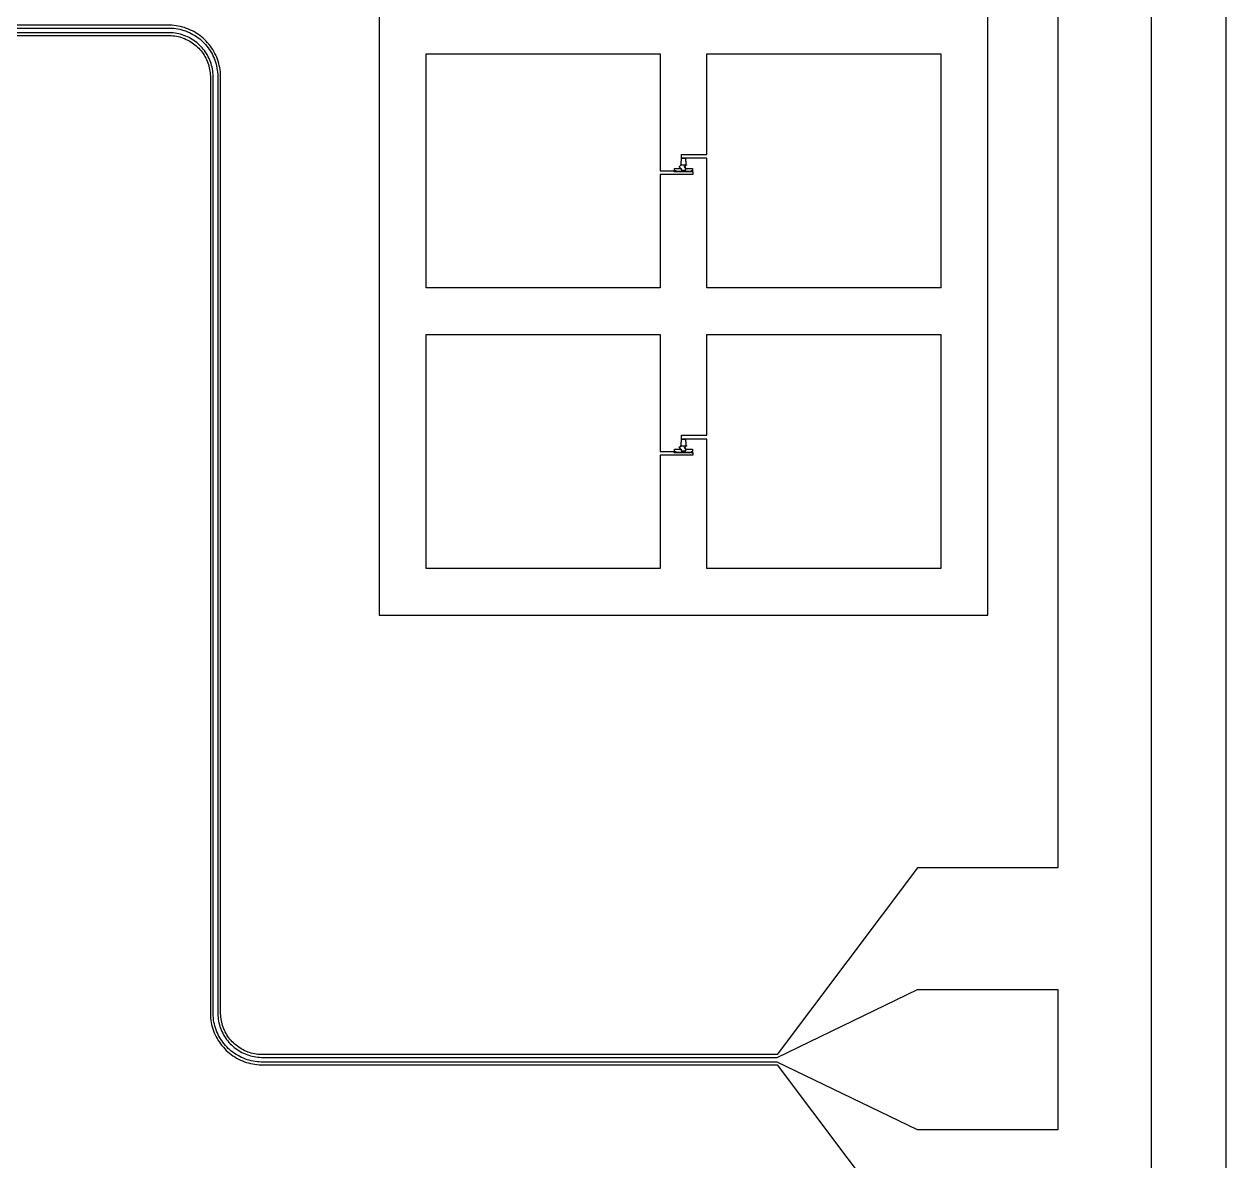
# Model space of a CAD drawing. Extents: x -3354 to 6958, y 9496 to 19808.
# Drawn here: x 4390 to 6958, y 12237 to 14667 of the extents above; entities that cross this region are included whole.
import ezdxf

# ---------------------------------------------------------------- set-up
doc = ezdxf.new("R2010")
doc.units = 0
doc.layers.add('L136D1_1t1_SIS_junction', color=2, linetype='CONTINUOUS')
doc.layers.add('L1D0', color=3, linetype='CONTINUOUS')

msp = doc.modelspace()

# ---------------------------------------------------------------- linework, layer by layer
at = {"layer": 'L136D1_1t1_SIS_junction'}
for points in [[(5782.83, 14351.013), (5782.83, 14352.513), (5780.305, 14352.513), (5780.257, 14352.518), (5780.208, 14352.527), (5780.161, 14352.542), (5780.116, 14352.56), (5780.073, 14352.584), (5780.032, 14352.611), (5779.994, 14352.642), (5779.959, 14352.677), (5779.928, 14352.715), (5779.901, 14352.756), (5779.877, 14352.799), (5779.859, 14352.844), (5779.844, 14352.891), (5779.835, 14352.94), (5779.83, 14352.988), (5779.83, 14357.538), (5779.835, 14357.586), (5779.844, 14357.635), (5779.859, 14357.682), (5779.877, 14357.727), (5779.901, 14357.77), (5779.928, 14357.811), (5779.959, 14357.849), (5779.994, 14357.884), (5780.032, 14357.915), (5780.073, 14357.942), (5780.116, 14357.966), (5780.161, 14357.984), (5780.208, 14357.999), (5780.257, 14358.008), (5780.305, 14358.013), (5792.815, 14358.013), (5789.58, 14361.249), (5788.873, 14360.542), (5788.859, 14360.556), (5789.566, 14361.263), (5788.859, 14361.97), (5788.873, 14361.984), (5789.58, 14361.277), (5792.815, 14364.513), (5792.845, 14364.513), (5789.594, 14361.263), (5792.845, 14358.013), (5793.355, 14358.013), (5793.403, 14358.008), (5793.452, 14357.999), (5793.499, 14357.984), (5793.544, 14357.966), (5793.587, 14357.942), (5793.628, 14357.915), (5793.666, 14357.884), (5793.701, 14357.849), (5793.732, 14357.811), (5793.759, 14357.77), (5793.783, 14357.727), (5793.801, 14357.682), (5793.816, 14357.635), (5793.825, 14357.586), (5793.83, 14357.538), (5793.83, 14354.988), (5793.835, 14354.94), (5793.844, 14354.891), (5793.859, 14354.844), (5793.877, 14354.799), (5793.901, 14354.756), (5793.928, 14354.715), (5793.959, 14354.677), (5793.994, 14354.642), (5794.032, 14354.611), (5794.073, 14354.584), (5794.116, 14354.56), (5794.161, 14354.542), (5794.208, 14354.527), (5794.257, 14354.518), (5794.305, 14354.513), (5803.355, 14354.513), (5803.403, 14354.518), (5803.452, 14354.527), (5803.499, 14354.542), (5803.544, 14354.56), (5803.587, 14354.584), (5803.628, 14354.611), (5803.666, 14354.642), (5803.701, 14354.677), (5803.732, 14354.715), (5803.759, 14354.756), (5803.783, 14354.799), (5803.801, 14354.844), (5803.816, 14354.891), (5803.825, 14354.94), (5803.83, 14354.988), (5803.83, 14357.538), (5803.835, 14357.586), (5803.844, 14357.635), (5803.859, 14357.682), (5803.877, 14357.727), (5803.901, 14357.77), (5803.928, 14357.811), (5803.959, 14357.849), (5803.969, 14357.859), (5800.58, 14361.249), (5799.873, 14360.542), (5799.859, 14360.556), (5800.566, 14361.263), (5799.859, 14361.97), (5799.873, 14361.984), (5800.58, 14361.277), (5803.815, 14364.513), (5792.815, 14364.513), (5792.83, 14364.528), (5792.83, 14365.513), (5793.83, 14365.513), (5793.83, 14372.738), (5793.835, 14372.786), (5793.844, 14372.835), (5793.859, 14372.882), (5793.877, 14372.927), (5793.901, 14372.97), (5793.928, 14373.011), (5793.959, 14373.049), (5793.994, 14373.084), (5794.032, 14373.115), (5794.073, 14373.142), (5794.116, 14373.166), (5794.161, 14373.184), (5794.208, 14373.199), (5794.257, 14373.208), (5794.305, 14373.213), (5794.83, 14373.213), (5794.83, 14379.513), (5802.83, 14379.513), (5802.83, 14373.213), (5803.355, 14373.213), (5803.403, 14373.208), (5803.452, 14373.199), (5803.499, 14373.184), (5803.544, 14373.166), (5803.587, 14373.142), (5803.628, 14373.115), (5803.666, 14373.084), (5803.701, 14373.049), (5803.732, 14373.011), (5803.759, 14372.97), (5803.783, 14372.927), (5803.801, 14372.882), (5803.816, 14372.835), (5803.825, 14372.786), (5803.83, 14372.738), (5803.83, 14365.513), (5804.83, 14365.513), (5804.83, 14364.513), (5803.845, 14364.513), (5800.594, 14361.263), (5803.984, 14357.874), (5803.994, 14357.884), (5804.032, 14357.915), (5804.073, 14357.942), (5804.116, 14357.966), (5804.161, 14357.984), (5804.208, 14357.999), (5804.257, 14358.008), (5804.305, 14358.013), (5817.355, 14358.013), (5817.403, 14358.008), (5817.452, 14357.999), (5817.499, 14357.984), (5817.544, 14357.966), (5817.587, 14357.942), (5817.628, 14357.915), (5817.666, 14357.884), (5817.701, 14357.849), (5817.732, 14357.811), (5817.759, 14357.77), (5817.783, 14357.727), (5817.801, 14357.682), (5817.816, 14357.635), (5817.825, 14357.586), (5817.83, 14357.538), (5817.83, 14352.988), (5817.825, 14352.94), (5817.816, 14352.891), (5817.801, 14352.844), (5817.783, 14352.799), (5817.759, 14352.756), (5817.732, 14352.715), (5817.701, 14352.677), (5817.666, 14352.642), (5817.628, 14352.611), (5817.587, 14352.584), (5817.544, 14352.56), (5817.499, 14352.542), (5817.452, 14352.527), (5817.403, 14352.518), (5817.355, 14352.513), (5814.83, 14352.513), (5814.83, 14351.013)], [(5782.83, 13751.013), (5782.83, 13752.513), (5780.305, 13752.513), (5780.257, 13752.518), (5780.208, 13752.527), (5780.161, 13752.542), (5780.116, 13752.56), (5780.073, 13752.584), (5780.032, 13752.611), (5779.994, 13752.642), (5779.959, 13752.677), (5779.928, 13752.715), (5779.901, 13752.756), (5779.877, 13752.799), (5779.859, 13752.844), (5779.844, 13752.891), (5779.835, 13752.94), (5779.83, 13752.988), (5779.83, 13757.538), (5779.835, 13757.586), (5779.844, 13757.635), (5779.859, 13757.682), (5779.877, 13757.727), (5779.901, 13757.77), (5779.928, 13757.811), (5779.959, 13757.849), (5779.994, 13757.884), (5780.032, 13757.915), (5780.073, 13757.942), (5780.116, 13757.966), (5780.161, 13757.984), (5780.208, 13757.999), (5780.257, 13758.008), (5780.305, 13758.013), (5792.815, 13758.013), (5789.58, 13761.249), (5788.873, 13760.542), (5788.859, 13760.556), (5789.566, 13761.263), (5788.859, 13761.97), (5788.873, 13761.984), (5789.58, 13761.277), (5792.815, 13764.513), (5792.845, 13764.513), (5789.594, 13761.263), (5792.845, 13758.013), (5793.355, 13758.013), (5793.403, 13758.008), (5793.452, 13757.999), (5793.499, 13757.984), (5793.544, 13757.966), (5793.587, 13757.942), (5793.628, 13757.915), (5793.666, 13757.884), (5793.701, 13757.849), (5793.732, 13757.811), (5793.759, 13757.77), (5793.783, 13757.727), (5793.801, 13757.682), (5793.816, 13757.635), (5793.825, 13757.586), (5793.83, 13757.538), (5793.83, 13754.988), (5793.835, 13754.94), (5793.844, 13754.891), (5793.859, 13754.844), (5793.877, 13754.799), (5793.901, 13754.756), (5793.928, 13754.715), (5793.959, 13754.677), (5793.994, 13754.642), (5794.032, 13754.611), (5794.073, 13754.584), (5794.116, 13754.56), (5794.161, 13754.542), (5794.208, 13754.527), (5794.257, 13754.518), (5794.305, 13754.513), (5803.355, 13754.513), (5803.403, 13754.518), (5803.452, 13754.527), (5803.499, 13754.542), (5803.544, 13754.56), (5803.587, 13754.584), (5803.628, 13754.611), (5803.666, 13754.642), (5803.701, 13754.677), (5803.732, 13754.715), (5803.759, 13754.756), (5803.783, 13754.799), (5803.801, 13754.844), (5803.816, 13754.891), (5803.825, 13754.94), (5803.83, 13754.988), (5803.83, 13757.538), (5803.835, 13757.586), (5803.844, 13757.635), (5803.859, 13757.682), (5803.877, 13757.727), (5803.901, 13757.77), (5803.928, 13757.811), (5803.959, 13757.849), (5803.969, 13757.859), (5800.58, 13761.249), (5799.873, 13760.542), (5799.859, 13760.556), (5800.566, 13761.263), (5799.859, 13761.97), (5799.873, 13761.984), (5800.58, 13761.277), (5803.815, 13764.513), (5792.815, 13764.513), (5792.83, 13764.528), (5792.83, 13765.513), (5793.83, 13765.513), (5793.83, 13772.738), (5793.835, 13772.786), (5793.844, 13772.835), (5793.859, 13772.882), (5793.877, 13772.927), (5793.901, 13772.97), (5793.928, 13773.011), (5793.959, 13773.049), (5793.994, 13773.084), (5794.032, 13773.115), (5794.073, 13773.142), (5794.116, 13773.166), (5794.161, 13773.184), (5794.208, 13773.199), (5794.257, 13773.208), (5794.305, 13773.213), (5794.83, 13773.213), (5794.83, 13779.513), (5802.83, 13779.513), (5802.83, 13773.213), (5803.355, 13773.213), (5803.403, 13773.208), (5803.452, 13773.199), (5803.499, 13773.184), (5803.544, 13773.166), (5803.587, 13773.142), (5803.628, 13773.115), (5803.666, 13773.084), (5803.701, 13773.049), (5803.732, 13773.011), (5803.759, 13772.97), (5803.783, 13772.927), (5803.801, 13772.882), (5803.816, 13772.835), (5803.825, 13772.786), (5803.83, 13772.738), (5803.83, 13765.513), (5804.83, 13765.513), (5804.83, 13764.513), (5803.845, 13764.513), (5800.594, 13761.263), (5803.984, 13757.874), (5803.994, 13757.884), (5804.032, 13757.915), (5804.073, 13757.942), (5804.116, 13757.966), (5804.161, 13757.984), (5804.208, 13757.999), (5804.257, 13758.008), (5804.305, 13758.013), (5817.355, 13758.013), (5817.403, 13758.008), (5817.452, 13757.999), (5817.499, 13757.984), (5817.544, 13757.966), (5817.587, 13757.942), (5817.628, 13757.915), (5817.666, 13757.884), (5817.701, 13757.849), (5817.732, 13757.811), (5817.759, 13757.77), (5817.783, 13757.727), (5817.801, 13757.682), (5817.816, 13757.635), (5817.825, 13757.586), (5817.83, 13757.538), (5817.83, 13752.988), (5817.825, 13752.94), (5817.816, 13752.891), (5817.801, 13752.844), (5817.783, 13752.799), (5817.759, 13752.756), (5817.732, 13752.715), (5817.701, 13752.677), (5817.666, 13752.642), (5817.628, 13752.611), (5817.587, 13752.584), (5817.544, 13752.56), (5817.499, 13752.542), (5817.452, 13752.527), (5817.403, 13752.518), (5817.355, 13752.513), (5814.83, 13752.513), (5814.83, 13751.013)]]:
    msp.add_lwpolyline(points, close=True, dxfattribs=at)
at = {"layer": 'L1D0'}
for points in [[(-3354.228, 9496.092), (-3354.228, 19653.013), (-3201.17, 19653.013), (-3201.17, 9653.013), (6798.83, 9653.013), (6798.83, 19653.013), (-3354.228, 19653.013), (-3354.228, 19808.077), (6957.757, 19808.077), (6957.757, 9496.092)], [(5248.83, 14103.013), (5248.83, 14603.013), (5748.83, 14603.013), (5748.83, 14353.013), (5778.33, 14353.013), (5778.33, 14351.013), (5818.83, 14351.013), (5818.83, 14345.013), (5748.83, 14345.013), (5748.83, 14103.013)], [(5848.83, 14103.013), (5848.83, 14379.513), (5794.83, 14379.513), (5794.83, 14387.513), (5848.83, 14387.513), (5848.83, 14603.013), (6348.83, 14603.013), (6348.83, 14103.013)], [(5248.83, 13503.013), (5248.83, 14003.013), (5748.83, 14003.013), (5748.83, 13753.013), (5778.33, 13753.013), (5778.33, 13751.013), (5818.83, 13751.013), (5818.83, 13745.013), (5748.83, 13745.013), (5748.83, 13503.013)], [(5848.83, 13503.013), (5848.83, 13779.513), (5794.83, 13779.513), (5794.83, 13787.513), (5848.83, 13787.513), (5848.83, 14003.013), (6348.83, 14003.013), (6348.83, 13503.013)]]:
    msp.add_lwpolyline(points, close=True, dxfattribs=at)
for points in [[(6598.83, 16443.013), (6598.83, 12863.013), (6298.83, 12863.013), (5998.83, 12464.013), (4896.99, 12464.013), (4893.314, 12464.165), (4889.647, 12464.469), (4885.996, 12464.924), (4882.366, 12465.53), (4878.765, 12466.285), (4875.198, 12467.188), (4871.672, 12468.238), (4868.192, 12469.433), (4864.764, 12470.77), (4861.394, 12472.248), (4858.089, 12473.864), (4854.853, 12475.615), (4851.692, 12477.499), (4848.611, 12479.511), (4845.617, 12481.649), (4842.713, 12483.909), (4839.905, 12486.288), (4837.198, 12488.78), (4834.597, 12491.381), (4832.105, 12494.088), (4829.726, 12496.896), (4827.466, 12499.8), (4825.328, 12502.794), (4823.316, 12505.875), (4821.432, 12509.036), (4819.681, 12512.272), (4818.065, 12515.577), (4816.587, 12518.947), (4815.25, 12522.375), (4814.055, 12525.855), (4813.005, 12529.381), (4812.102, 12532.948), (4811.347, 12536.549), (4810.741, 12540.179), (4810.286, 12543.83), (4809.982, 12547.497), (4809.83, 12551.173), (4809.83, 14555.308), (4809.64, 14559.893), (4809.261, 14564.466), (4808.694, 14569.02), (4807.938, 14573.546), (4806.997, 14578.038), (4805.87, 14582.486), (4804.561, 14586.884), (4803.071, 14591.225), (4801.403, 14595.5), (4799.559, 14599.702), (4797.544, 14603.825), (4795.36, 14607.861), (4793.01, 14611.803), (4790.5, 14615.645), (4787.834, 14619.38), (4785.015, 14623.001), (4782.049, 14626.503), (4778.941, 14629.879), (4775.696, 14633.124), (4772.32, 14636.232), (4768.818, 14639.198), (4765.197, 14642.017), (4761.462, 14644.683), (4757.62, 14647.193), (4753.678, 14649.543), (4749.642, 14651.727), (4745.519, 14653.742), (4741.317, 14655.586), (4737.042, 14657.254), (4732.701, 14658.744), (4728.303, 14660.053), (4723.855, 14661.18), (4719.363, 14662.121), (4714.837, 14662.877), (4710.283, 14663.444), (4705.71, 14663.823), (4701.125, 14664.013), (-1103.01, 14664.013)], [(5148.83, 15903.013), (5148.83, 13403.013), (6448.83, 13403.013), (6448.83, 15903.013)], [(-1103.465, 14642.013), (4700.67, 14642.013), (4704.346, 14641.861), (4708.013, 14641.557), (4711.664, 14641.102), (4715.294, 14640.496), (4718.895, 14639.741), (4722.462, 14638.838), (4725.988, 14637.788), (4729.468, 14636.593), (4732.896, 14635.256), (4736.266, 14633.778), (4739.571, 14632.162), (4742.807, 14630.411), (4745.968, 14628.527), (4749.049, 14626.515), (4752.043, 14624.377), (4754.947, 14622.117), (4757.755, 14619.738), (4760.462, 14617.246), (4763.063, 14614.645), (4765.555, 14611.938), (4767.934, 14609.13), (4770.194, 14606.226), (4772.332, 14603.232), (4774.344, 14600.151), (4776.228, 14596.99), (4777.979, 14593.754), (4779.595, 14590.449), (4781.073, 14587.079), (4782.41, 14583.651), (4783.605, 14580.171), (4784.655, 14576.645), (4785.558, 14573.078), (4786.313, 14569.477), (4786.919, 14565.847), (4787.374, 14562.196), (4787.678, 14558.529), (4787.83, 14554.853), (4787.83, 12550.718), (4788.02, 12546.133), (4788.399, 12541.56), (4788.966, 12537.006), (4789.722, 12532.48), (4790.663, 12527.988), (4791.79, 12523.54), (4793.099, 12519.142), (4794.589, 12514.801), (4796.257, 12510.526), (4798.101, 12506.324), (4800.116, 12502.201), (4802.3, 12498.165), (4804.65, 12494.223), (4807.16, 12490.381), (4809.826, 12486.646), (4812.645, 12483.025), (4815.611, 12479.523), (4818.719, 12476.147), (4821.964, 12472.902), (4825.34, 12469.794), (4828.842, 12466.828), (4832.463, 12464.009), (4836.198, 12461.343), (4840.04, 12458.833), (4843.982, 12456.483), (4848.018, 12454.299), (4852.141, 12452.284), (4856.343, 12450.44), (4860.618, 12448.772), (4864.959, 12447.282), (4869.357, 12445.973), (4873.805, 12444.846), (4878.297, 12443.905), (4882.823, 12443.149), (4887.377, 12442.582), (4891.95, 12442.203), (4896.535, 12442.013), (5998.83, 12442.013), (6298.83, 12043.013)], [(-1103.134, 14658.013), (4701, 14658.013), (4705.338, 14657.834), (4709.664, 14657.475), (4713.972, 14656.938), (4718.253, 14656.224), (4722.502, 14655.333), (4726.71, 14654.267), (4730.871, 14653.029), (4734.976, 14651.619), (4739.02, 14650.041), (4742.996, 14648.297), (4746.896, 14646.391), (4750.713, 14644.325), (4754.442, 14642.103), (4758.077, 14639.728), (4761.61, 14637.206), (4765.035, 14634.54), (4768.348, 14631.734), (4771.541, 14628.794), (4774.611, 14625.724), (4777.551, 14622.531), (4780.357, 14619.218), (4783.023, 14615.793), (4785.545, 14612.26), (4787.92, 14608.625), (4790.142, 14604.896), (4792.208, 14601.079), (4794.114, 14597.179), (4795.858, 14593.203), (4797.436, 14589.159), (4798.846, 14585.054), (4800.084, 14580.893), (4801.15, 14576.685), (4802.041, 14572.436), (4802.755, 14568.155), (4803.292, 14563.847), (4803.651, 14559.521), (4803.83, 14555.183), (4803.83, 12551.049), (4803.992, 12547.125), (4804.317, 12543.211), (4804.802, 12539.314), (4805.449, 12535.44), (4806.255, 12531.596), (4807.219, 12527.788), (4808.34, 12524.024), (4809.615, 12520.309), (4811.043, 12516.65), (4812.62, 12513.054), (4814.345, 12509.525), (4816.215, 12506.071), (4818.225, 12502.697), (4820.373, 12499.409), (4822.655, 12496.212), (4825.068, 12493.113), (4827.606, 12490.116), (4830.266, 12487.226), (4833.043, 12484.449), (4835.933, 12481.789), (4838.93, 12479.251), (4842.029, 12476.838), (4845.226, 12474.556), (4848.514, 12472.408), (4851.888, 12470.398), (4855.342, 12468.528), (4858.871, 12466.803), (4862.467, 12465.226), (4866.126, 12463.798), (4869.841, 12462.523), (4873.605, 12461.402), (4877.413, 12460.438), (4881.257, 12459.632), (4885.131, 12458.985), (4889.028, 12458.5), (4892.942, 12458.175), (4896.866, 12458.013), (5998.83, 12458.013), (6298.83, 12603.013), (6598.83, 12603.013), (6598.83, 12303.013), (6298.83, 12303.013), (5998.83, 12448.013), (4896.66, 12448.013), (4892.322, 12448.192), (4887.996, 12448.551), (4883.688, 12449.088), (4879.407, 12449.802), (4875.158, 12450.693), (4870.95, 12451.759), (4866.789, 12452.997), (4862.684, 12454.407), (4858.64, 12455.985), (4854.664, 12457.729), (4850.764, 12459.635), (4846.947, 12461.701), (4843.218, 12463.923), (4839.583, 12466.298), (4836.05, 12468.82), (4832.625, 12471.486), (4829.312, 12474.292), (4826.119, 12477.232), (4823.049, 12480.302), (4820.109, 12483.495), (4817.303, 12486.808), (4814.637, 12490.233), (4812.115, 12493.766), (4809.74, 12497.401), (4807.518, 12501.13), (4805.452, 12504.947), (4803.546, 12508.847), (4801.802, 12512.823), (4800.224, 12516.867), (4798.814, 12520.972), (4797.576, 12525.133), (4796.51, 12529.341), (4795.619, 12533.59), (4794.905, 12537.871), (4794.368, 12542.179), (4794.009, 12546.505), (4793.83, 12550.843), (4793.83, 14554.977), (4793.668, 14558.901), (4793.343, 14562.815), (4792.858, 14566.712), (4792.211, 14570.586), (4791.405, 14574.43), (4790.441, 14578.238), (4789.32, 14582.002), (4788.045, 14585.717), (4786.617, 14589.376), (4785.04, 14592.972), (4783.315, 14596.501), (4781.445, 14599.955), (4779.435, 14603.329), (4777.287, 14606.617), (4775.005, 14609.814), (4772.592, 14612.913), (4770.054, 14615.91), (4767.394, 14618.8), (4764.617, 14621.577), (4761.727, 14624.237), (4758.73, 14626.775), (4755.631, 14629.188), (4752.434, 14631.47), (4749.146, 14633.618), (4745.772, 14635.628), (4742.318, 14637.498), (4738.789, 14639.223), (4735.193, 14640.8), (4731.534, 14642.228), (4727.819, 14643.503), (4724.055, 14644.624), (4720.247, 14645.588), (4716.403, 14646.394), (4712.529, 14647.041), (4708.632, 14647.526), (4704.718, 14647.851), (4700.794, 14648.013), (-1103.34, 14648.013)]]:
    msp.add_lwpolyline(points, dxfattribs=at)

doc.saveas('drawing.dxf')
